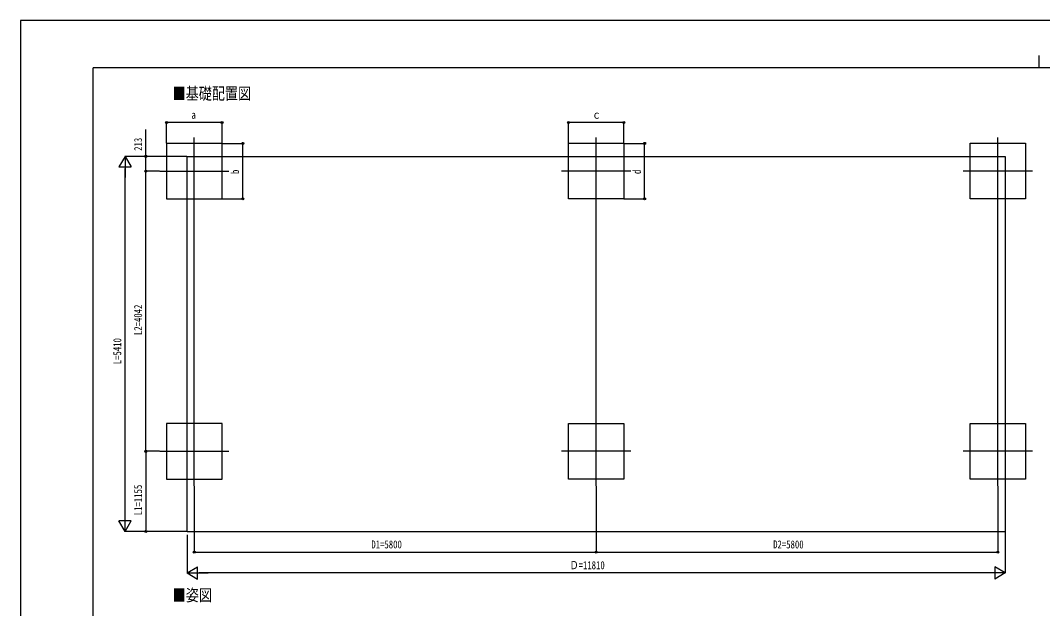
# Model space of a CAD drawing. Units: millimetres, scale not verified. Extents: x -14718 to 14718, y -10395 to 10395.
# Drawn here: x -14718 to 37, y 1912 to 10395 of the extents above; entities that cross this region are included whole.
import ezdxf
from ezdxf.enums import TextEntityAlignment as Align

# ---------------------------------------------------------------- set-up
doc = ezdxf.new("R2010")
doc.units = ezdxf.units.MM
doc.header["$LTSCALE"] = 50
for name, color, linetype in [('0-2_USER1', 3, 'Continuous'), ('0-3_YKK_12', 2, 'Continuous'), ('0-4_YKK_A1', 4, 'Continuous'), ('0-5_YKK_D', 6, 'Continuous'), ('0-6_YKK_ZWAK', 7, 'Continuous')]:
    doc.layers.add(name, color=color, linetype=linetype)
doc.styles.add('ＭＳ ゴシック', font='')
doc.styles.get('ＭＳ ゴシック').set_extended_font_data('MS Gothic')

msp = doc.modelspace()

# ---------------------------------------------------------------- linework, layer by layer
at = {"layer": '0-3_YKK_12'}
for p, q in [((-12207.43, 3679.76), (-12207.43, 8705.54)), ((-6407.43, 3679.76), (-6407.43, 8705.54)), ((-607.43, 3679.76), (-607.43, 8705.54)), ((-12707.43, 8221.71), (-11707.43, 8221.71)), ((-5907.43, 8221.71), (-6907.43, 8221.71)), ((-107.43, 8221.71), (-1107.43, 8221.71)), ((-12707.43, 4179.71), (-11707.43, 4179.71)), ((-5907.43, 4179.71), (-6907.43, 4179.71)), ((-107.43, 4179.71), (-1107.43, 4179.71))]:
    msp.add_line(p, q, dxfattribs=at)
at = {"layer": '0-4_YKK_A1'}
for p, q in [((-12312.43, 3024.71), (-12312.43, 8434.71)), ((-12312.43, 8434.71), (-502.43, 8434.71)), ((-502.43, 8434.71), (-502.43, 3024.71)), ((-12312.43, 3024.71), (-502.43, 3024.71))]:
    msp.add_line(p, q, dxfattribs=at)
for points in [[(-11807.43, 7821.71), (-11807.43, 8621.67), (-12607.43, 8621.67), (-12607.43, 7821.71)], [(-6807.43, 7822.55), (-6807.43, 8622.5), (-6007.43, 8622.5), (-6007.43, 7822.55)], [(-1007.43, 7822.55), (-1007.43, 8622.5), (-207.43, 8622.5), (-207.43, 7822.55)], [(-11807.43, 3779.71), (-11807.43, 4579.71), (-12607.43, 4579.71), (-12607.43, 3779.71)], [(-6807.43, 3779.71), (-6807.43, 4579.71), (-6007.43, 4579.71), (-6007.43, 3779.71)], [(-1007.43, 3779.71), (-1007.43, 4579.71), (-207.43, 4579.71), (-207.43, 3779.71)]]:
    msp.add_lwpolyline(points, close=True, dxfattribs=at)
at = {"layer": '0-5_YKK_D'}
for p, q in [((-12607.43, 8622.67), (-12607.43, 8922.67)), ((-11807.43, 8921.67), (-12607.43, 8921.67)), ((-11807.43, 8622.67), (-11807.43, 8922.67)), ((-6807.43, 8622.67), (-6807.43, 8923.5)), ((-6007.43, 8922.5), (-6807.43, 8922.5)), ((-6007.43, 8622.67), (-6007.43, 8923.5)), ((-11806.43, 8621.67), (-11506.43, 8621.67)), ((-11507.43, 7821.71), (-11507.43, 8621.67)), ((-6006.43, 8621.67), (-5706.43, 8621.67)), ((-5707.43, 7821.71), (-5707.43, 8621.67)), ((-13207.43, 8434.71), (-13294.93, 8283.16)), ((-12313.43, 8434.71), (-13208.43, 8434.71)), ((-13207.43, 8434.71), (-13119.93, 8283.16)), ((-13207.43, 8434.71), (-13207.43, 8131.6)), ((-12544.19, 8434.64), (-12908.43, 8434.64)), ((-13294.93, 8283.16), (-13119.93, 8283.16)), ((-13207.43, 3199.71), (-13207.43, 8259.71)), ((-12708.43, 8221.71), (-12908.43, 8221.71)), ((-12708.43, 8221.71), (-12908.43, 8221.71)), ((-12907.43, 4179.71), (-12907.43, 8221.71)), ((-11806.43, 7821.71), (-11506.43, 7821.71)), ((-6006.43, 7821.71), (-5706.43, 7821.71)), ((-12708.43, 4179.71), (-12908.43, 4179.71)), ((-12708.43, 4179.71), (-12908.43, 4179.71)), ((-12907.43, 4179.71), (-12907.43, 3024.71)), ((-12207.43, 3678.76), (-12207.43, 2723.71)), ((-6407.43, 3678.76), (-6407.43, 2723.71)), ((-6407.43, 3678.76), (-6407.43, 2723.71)), ((-607.43, 3678.76), (-607.43, 2723.71)), ((-13207.43, 3024.71), (-13207.43, 3327.82)), ((-13207.43, 3024.71), (-13294.93, 3176.27)), ((-13119.93, 3176.27), (-13294.93, 3176.27)), ((-13207.43, 3024.71), (-13119.93, 3176.27)), ((-12313.43, 3024.71), (-13208.43, 3024.71)), ((-12313.43, 3024.71), (-12908.43, 3024.71)), ((-12312.43, 2974.71), (-12312.43, 2423.71)), ((-502.43, 3023.71), (-502.43, 2423.71)), ((-12207.43, 2724.71), (-6407.43, 2724.71)), ((-6407.43, 2724.71), (-607.43, 2724.71)), ((-12312.43, 2424.71), (-12160.88, 2512.21)), ((-12160.88, 2337.21), (-12160.88, 2512.21)), ((-502.43, 2424.71), (-653.99, 2512.21)), ((-653.99, 2512.21), (-653.99, 2337.21)), ((-12312.43, 2424.71), (-12160.88, 2337.21)), ((-12312.43, 2424.71), (-12009.32, 2424.71)), ((-677.43, 2424.71), (-12137.43, 2424.71)), ((-502.43, 2424.71), (-805.54, 2424.71)), ((-502.43, 2424.71), (-653.99, 2337.21))]:
    msp.add_line(p, q, dxfattribs=at)
msp.add_lwpolyline([(-12907.43, 8221.71), (-12907.43, 8434.64), (-12907.43, 8819.74)], dxfattribs=at)
for centre in [(-12607.43, 8921.67), (-11807.43, 8921.67), (-6807.43, 8922.5), (-6007.43, 8922.5), (-11507.43, 8621.67), (-5707.43, 8621.67), (-12907.43, 8434.64), (-12907.43, 8221.71), (-12907.43, 8221.71), (-11507.43, 7821.71), (-5707.43, 7821.71), (-12907.43, 4179.71), (-12907.43, 4179.71), (-12907.43, 3024.71), (-12207.43, 2724.71), (-6407.43, 2724.71), (-6407.43, 2724.71), (-607.43, 2724.71)]:
    msp.add_circle(centre, 14.88, dxfattribs=at)
at = {"layer": '0-6_YKK_ZWAK'}
for p, q in [((-17.43, 9887.5), (-17.43, 9712.5)), ((13632.57, 9712.5), (-13667.43, 9712.5)), ((-13667.43, -8837.5), (-13667.43, 9712.5))]:
    msp.add_line(p, q, dxfattribs=at)
msp.add_lwpolyline([(-14717.5, -10395), (14717.5, -10395), (14717.5, 10395), (-14717.5, 10395)], close=True, dxfattribs=at)

# ---------------------------------------------------------------- texts
at = {"layer": '0-2_USER1', "style": 'ＭＳ ゴシック', "width": 0.8}
for s, p in [('■基礎配置図', (-12521.71, 9202.7)), ('■姿図', (-12519.71, 1965.7))]:
    msp.add_text(s, height=173.2, dxfattribs=at).set_placement(p, align=Align.BOTTOM_LEFT)
at = {"layer": '0-5_YKK_D', "style": 'ＭＳ ゴシック', "width": 0.8}
for s, p in [('a', (-12249.43, 8941.67)), ('ｃ', (-6466.23, 8942.5)), ('D1=5800', (-9651.83, 2744.71)), ('D2=5800', (-3851.83, 2744.71)), ('Ｄ=11810', (-6789.63, 2444.71))]:
    msp.add_text(s, height=115.5, dxfattribs=at).set_placement(p, align=Align.BOTTOM_LEFT)
for s, p in [('213', (-12927.43, 8514.14)), ('b', (-11527.43, 8179.69)), ('d', (-5727.43, 8179.69)), ('L2=4042', (-12927.43, 5856.31)), ('L=5410', (-13227.43, 5435.71)), ('L1=1155', (-12927.43, 3257.81))]:
    msp.add_text(s, height=115.5, rotation=90, dxfattribs=at).set_placement(p, align=Align.BOTTOM_LEFT)

doc.saveas('drawing.dxf')
